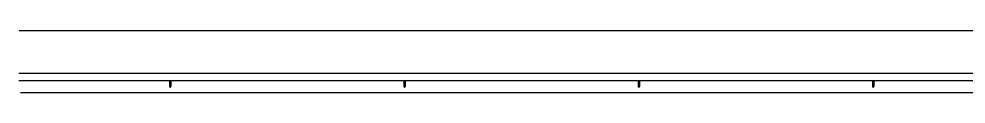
# Model space of a CAD drawing. Header units: metres. Extents: x 0 to 63075, y 0 to 44550.
# Drawn here: x 53310 to 54220, y 36316 to 36376 of the extents above; entities that cross this region are included whole.
import ezdxf

# ---------------------------------------------------------------- set-up
doc = ezdxf.new("R2010")
doc.units = ezdxf.units.M
doc.header["$LTSCALE"] = 75
for name, color, linetype in [('GSB', 7, 'Continuous'), ('ML6', 1, 'Continuous'), ('SL1', 8, 'Continuous')]:
    doc.layers.add(name, color=color, linetype=linetype)

# ---------------------------------------------------------------- blocks, each defined once
blk = doc.blocks.new('A$C6bae614f')
at = {"layer": 'SL1'}
for p, q in [((369163.2, 17054.4), (392169.5, 17053.7)), ((385019.5, 16778.2), (369162.2, 16778.7)), ((384983.9, 16730), (369162, 16730.5)), ((370127.3, 16690.9), (370127.3, 16730.4)), ((370130.5, 16690.9), (370127.3, 16690.9)), ((370133.7, 16730.4), (370133.7, 16694)), ((371627.3, 16690.8), (371627.3, 16730.4)), ((371630.5, 16690.8), (371627.3, 16690.8)), ((371633.7, 16730.4), (371633.7, 16694)), ((373127.3, 16690.8), (373127.3, 16730.4)), ((373130.5, 16690.8), (373127.3, 16690.8)), ((373133.7, 16730.4), (373133.7, 16694)), ((374627.3, 16690.7), (374627.3, 16730.3)), ((374630.5, 16690.7), (374627.3, 16690.7)), ((374633.7, 16730.3), (374633.7, 16693.9)), ((369172.5, 16655.8), (385019.5, 16655.3))]:
    blk.add_line(p, q, dxfattribs=at)
for centre in [(370130.5, 16694), (371630.5, 16694), (373130.5, 16694), (374630.5, 16693.9)]:
    blk.add_arc(centre, 3.17, 269.99813, 359.99813, dxfattribs=at)
blk = doc.blocks.new('zw$15D4')
at = {"layer": 'ML6', "xscale": 0.2502808837766805, "yscale": 0.2502808837766805, "zscale": 0.2502808837766805}
blk.add_blockref('A$C6bae614f', (-85544.7, -3177.3), dxfattribs=at)

msp = doc.modelspace()

# ---------------------------------------------------------------- block references
at = {"layer": 'GSB', "xscale": 0.6000000000000068, "yscale": 0.6000000000000068, "zscale": 0.6000000000000068}
msp.add_blockref('zw$15D4', (49200, 35721.63), dxfattribs=at)

doc.saveas('drawing.dxf')
